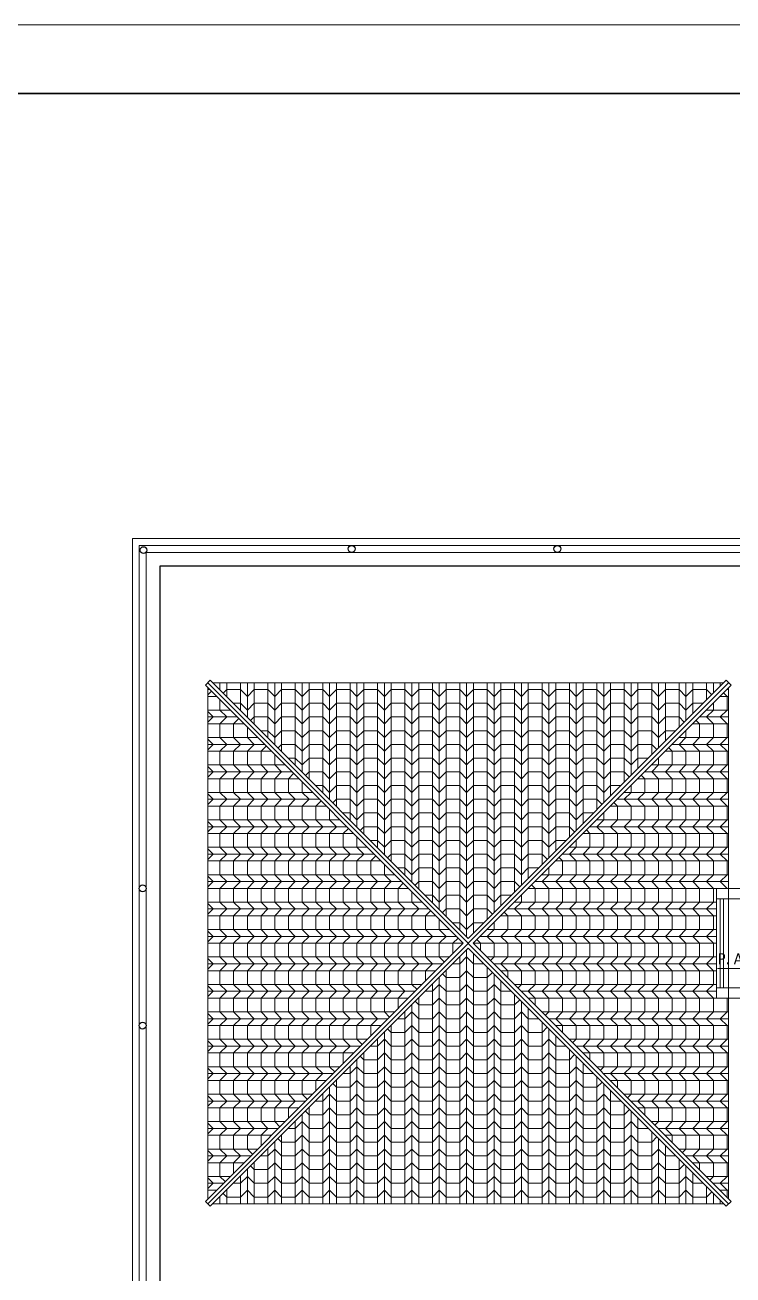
# Model space of a CAD drawing. Header units: millimetres. Extents: x -17012 to 17775, y -5570 to 5430.
# Drawn here: x -8711 to -6645, y 1784 to 5430 of the extents above; entities that cross this region are included whole.
import ezdxf
from ezdxf.enums import TextEntityAlignment as Align

# ---------------------------------------------------------------- set-up
doc = ezdxf.new("R2010")
doc.units = ezdxf.units.MM
for name, color, linetype, lineweight in [('ars', 11, 'Continuous', 5), ('atap', 7, 'Continuous', 20), ('dinding', 5, 'Continuous', 15), ('GRS KOP', 1, 'Continuous', 35), ('kop', 7, 'Continuous', 20), ('lan', 7, 'Continuous', 15), ('Notasi', 2, 'Continuous', 20), ('SANITAIR', 4, 'Continuous', 5)]:
    doc.layers.add(name, color=color, linetype=linetype, lineweight=lineweight)
doc.layers.add('as', color=1, linetype='Continuous', plot=False)
doc.styles.add('BARU', font='complex.shx')
doc.styles.get("Standard").update_dxf_attribs({"font": 'arial.ttf'})
doc.styles.add('tahoma', font='tahoma.ttf')

# ---------------------------------------------------------------- blocks, each defined once
blk = doc.blocks.new('kop')
at = {"layer": 'GRS KOP'}
blk.add_lwpolyline([(1, 54), (83, 54), (83, 1), (1, 1)], close=True, dxfattribs=at)
at = {"layer": 'kop', "color": 7}
blk.add_line((84, 55), (0, 55), dxfattribs=at)
at = {"layer": 'kop', "style": 'BARU', "flags": 4}
for p, height in [((73.8, 5.4), 0.35), ((80.303, 5.382), 0.25), ((73.8, 4.9), 0.35), ((80.303, 4.882), 0.25), ((73.8, 4.4), 0.35), ((80.303, 4.382), 0.25)]:
    blk.add_attdef('-', p, '', height=height, dxfattribs=at)
at = {"layer": 'kop', "flags": 4}
for tag, p in [('AR-00', (78.057, 2.648)), ('00', (81.238, 2.647))]:
    blk.add_attdef(tag, text='', height=0.35, dxfattribs=at).set_placement(p, align=Align.MIDDLE)

msp = doc.modelspace()

# ---------------------------------------------------------------- hatches: boundary and pattern name
at = {"layer": 'ars'}
h = msp.add_hatch(dxfattribs=at)
h.set_pattern_fill('PLENTONG', color=256, scale=20, angle=180)
h.set_pattern_definition([(270, (-15962.24, -3628.21), (80, -1e-14), []), (270, (-15982.24, -3628.21), (80, -1e-14), []), (270, (-16002.24, -3628.21), (80, -1e-14), []), (225, (-15962.24, -3628.213), (-7e-15, -40), [28.28427, -84.85281]), (315, (-16002.24, -3628.213), (7e-15, 40), [28.28427, -84.85281]), (180, (-16002.24, -3628.213), (-5e-15, -40), [40, -40])])
h.paths.add_polyline_path([(-8163.6, 3511.8), (-7417.7, 2766), (-6671.9, 3511.8)])
h = msp.add_hatch(dxfattribs=at)
h.set_pattern_fill('PLENTONG', color=256, scale=20, angle=270)
h.set_pattern_definition([(0, (-15982.24, -3608.21), (2e-14, 80), []), (0, (-15982.24, -3628.21), (2e-14, 80), []), (0, (-15982.24, -3648.21), (2e-14, 80), []), (315, (-15982.24, -3608.213), (40, -1e-14), [28.28427, -84.8528]), (45, (-15982.24, -3648.213), (-40, 1e-14), [28.28427, -84.8528]), (270, (-15982.24, -3648.213), (40, -7e-15), [40, -40])])
h.paths.add_polyline_path([(-8177.7, 2006), (-7431.9, 2751.8), (-8177.7, 3497.7)])
h = msp.add_hatch(dxfattribs=at)
h.set_pattern_fill('PLENTONG', color=256, scale=20, angle=90)
h.set_pattern_definition([(180, (-15982.24, -3648.21), (-1e-14, -80), []), (180, (-15982.24, -3628.21), (-1e-14, -80), []), (180, (-15982.24, -3608.21), (-1e-14, -80), []), (135, (-15982.24, -3648.213), (-40, 5e-15), [28.28427, -84.85281]), (225, (-15982.24, -3608.213), (40, -5e-15), [28.28427, -84.85281]), (90, (-15982.24, -3608.213), (-40, 2e-15), [40, -40])])
h.paths.add_polyline_path([(-7403.6, 2751.8), (-6657.7, 2006), (-6657.7, 2591.8), (-6692.7, 2591.8), (-6692.7, 2911.8), (-6657.7, 2911.8), (-6657.7, 3497.7)])
h = msp.add_hatch(dxfattribs=at)
h.set_pattern_fill('PLENTONG', color=256, scale=20)
h.set_pattern_definition([(90, (-16002.24, -3628.21), (-80, 5e-15), []), (90, (-15982.24, -3628.21), (-80, 5e-15), []), (90, (-15962.24, -3628.21), (-80, 5e-15), []), (45, (-16002.24, -3628.213), (2e-15, 40), [28.28427, -84.8528]), (135, (-15962.24, -3628.213), (-2e-15, -40), [28.28427, -84.8528]), (0, (-15962.24, -3628.213), (0, 40), [40, -40])])
h.paths.add_polyline_path([(-8163.6, 1991.8), (-6671.9, 1991.8), (-7417.7, 2737.7)])

# ---------------------------------------------------------------- linework, layer by layer
for centre in [(-8365.4, 3898.3), (-7757.7, 3901.8), (-7157.7, 3901.8), (-8367.7, 2911.8), (-8367.7, 2511.8)]:
    msp.add_circle(centre, 10)
for points in [[(-6682.7, 2621.8), (-6682.7, 2881.8)], [(-6672.7, 2621.8), (-6672.7, 2881.8)]]:
    msp.add_lwpolyline(points, dxfattribs=at)
at = {"layer": 'as', "linetype": 'Continuous'}
for p, q in [((-8177.7, 1991.8), (-6657.7, 3511.8)), ((-8177.7, 3511.8), (-6657.7, 1991.8))]:
    msp.add_line(p, q, dxfattribs=at)
at = {"layer": 'as'}
msp.add_lwpolyline([(-5717.7, 3851.8), (-8317.7, 3851.8), (-8317.7, 1651.8)], dxfattribs=at)
at = {"layer": 'atap', "linetype": 'Continuous'}
for p, q in [((-8170.7, 3518.9), (-8184.8, 3504.8)), ((-8184.8, 3504.8), (-7431.9, 2751.8)), ((-8170.7, 3518.9), (-7417.7, 2766)), ((-7417.7, 2766), (-6664.8, 3518.9)), ((-7403.6, 2751.8), (-6650.7, 3504.8)), ((-8184.8, 1998.9), (-7431.9, 2751.8)), ((-8170.7, 1984.8), (-7417.7, 2737.7)), ((-7417.7, 2737.7), (-6664.8, 1984.8)), ((-7403.6, 2751.8), (-6650.7, 1998.9))]:
    msp.add_line(p, q, dxfattribs=at)
at = {"layer": 'atap'}
for p, q in [((-6650.7, 3504.8), (-6664.8, 3518.9)), ((-8170.7, 1984.8), (-8184.8, 1998.9)), ((-6664.8, 1984.8), (-6650.7, 1998.9))]:
    msp.add_line(p, q, dxfattribs=at)
at = {"layer": 'atap', "linetype": 'Continuous'}
for points in [[(-6671.9, 3511.8), (-8163.6, 3511.8)], [(-8177.7, 3497.7), (-8177.7, 2006)], [(-6657.7, 2006), (-6657.7, 3497.7)], [(-8163.6, 1991.8), (-6671.9, 1991.8)]]:
    msp.add_lwpolyline(points, dxfattribs=at)
at = {"layer": 'dinding'}
for p, q in [((-8397.7, 1571.8), (-8397.7, 3931.8)), ((-8397.7, 3931.8), (-6512.7, 3931.8)), ((-8377.7, 1591.8), (-8377.7, 3911.8)), ((-8377.7, 3911.8), (-6532.7, 3911.8))]:
    msp.add_line(p, q, dxfattribs=at)
at = {"layer": 'kop', "color": 7}
msp.add_line((-212.5, 5429.8), (-17012.5, 5429.8), dxfattribs=at)
at = {"layer": 'lan'}
for p, q in [((-6547.7, 2911.8), (-6692.7, 2911.8)), ((-6532.7, 2881.8), (-6692.7, 2881.8)), ((-6477.5, 2678.1), (-6690.2, 2678.1)), ((-6532.7, 2621.8), (-6692.7, 2621.8))]:
    msp.add_line(p, q, dxfattribs=at)
msp.add_lwpolyline([(-6547.7, 2591.8), (-6692.7, 2591.8), (-6692.7, 2911.8)], dxfattribs=at)
at = {"layer": 'SANITAIR'}
msp.add_lwpolyline([(-6517.7, 1611.8), (-8357.7, 1611.8), (-8357.7, 3891.8), (-6517.7, 3891.8)], dxfattribs=at)

# ---------------------------------------------------------------- block references
at = {"layer": 'kop', "xscale": 200, "yscale": 200, "zscale": 200}
msp.add_blockref('kop', (-17012.5, -5570.2), dxfattribs=at)

# ---------------------------------------------------------------- texts
at = {"layer": 'Notasi', "color": 3, "style": 'tahoma'}
msp.add_text('P. AC-4', height=32.24, dxfattribs=at).set_placement((-6689.7, 2690.6))

doc.saveas('drawing.dxf')
